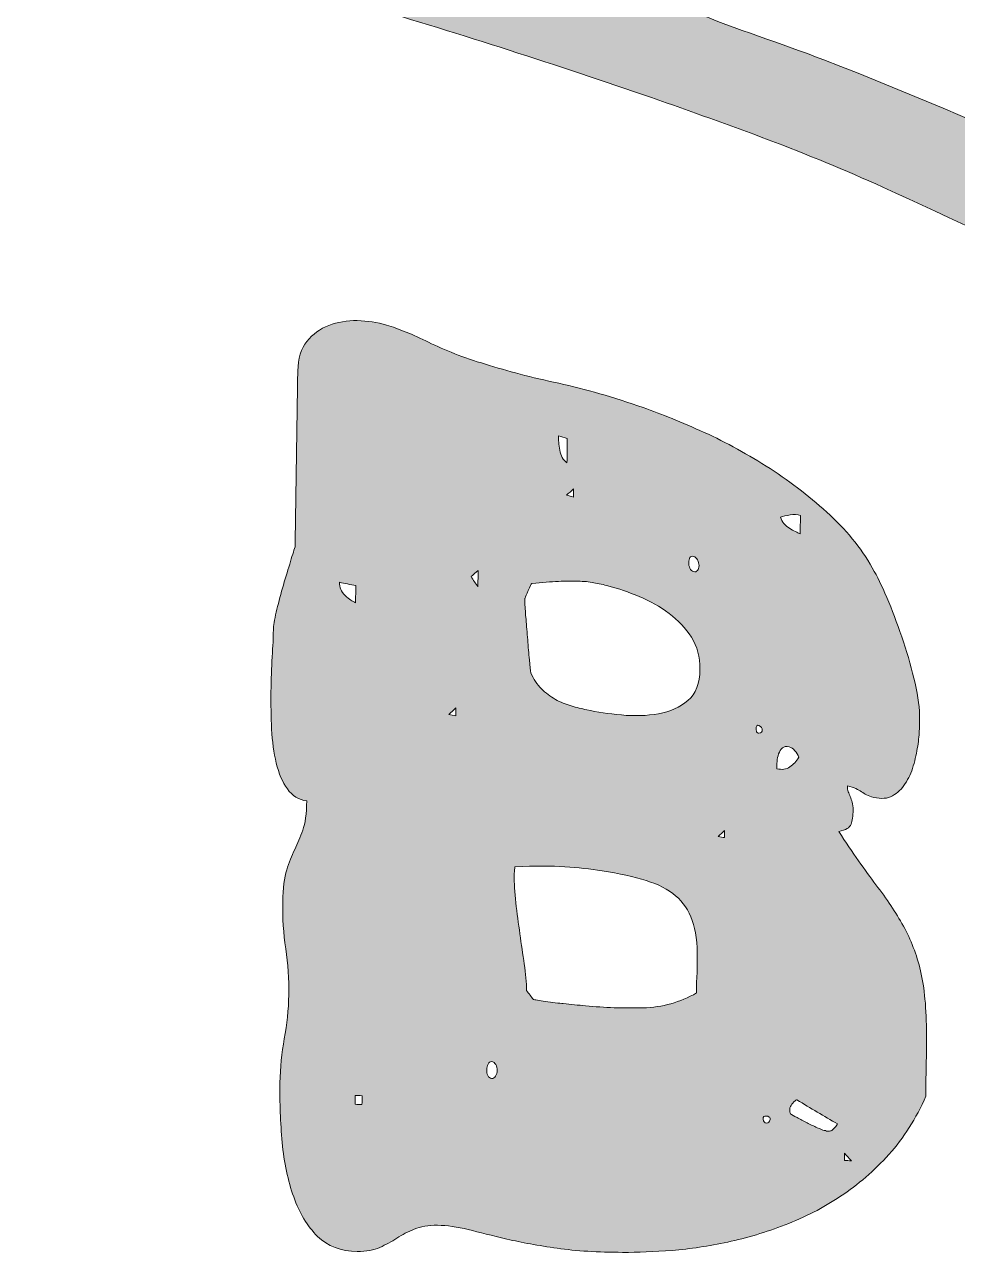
# Model space of a CAD drawing. Header units: inches. Extents: x 148 to 931, y -899 to -182.
# Drawn here: x 651.8 to 740.4, y -483.6 to -367.1 of the extents above; entities that cross this region are included whole.
import ezdxf

# ---------------------------------------------------------------- set-up
doc = ezdxf.new("R2010")
doc.units = ezdxf.units.IN
doc.header["$MEASUREMENT"] = 0
doc.layers.add('Layer 1', color=7, linetype='Continuous')

# ---------------------------------------------------------------- blocks, each defined once
blk = doc.blocks.new('block 5')
at = {"layer": 'Layer 1', "true_color": 0xffc000}
h = blk.add_hatch(color=40, dxfattribs=at)
h.dxf.hatch_style = 2
edge = h.paths.add_edge_path()
edge.add_spline(control_points=[(691.05, -481.05), (690.17, -481.04), (689.43, -481.16), (688.84, -481.41), (688.25, -481.65), (687.7, -481.94), (687.19, -482.27), (686.68, -482.6), (686.14, -482.9), (685.57, -483.15), (685, -483.41), (684.28, -483.54), (683.43, -483.53), (681.88, -483.53), (680.62, -483.05), (679.65, -482.1), (678.69, -481.14), (677.93, -479.9), (677.39, -478.36), (676.84, -476.82), (676.48, -475.1), (676.3, -473.2), (676.13, -471.29), (676.05, -469.4), (676.08, -467.52), (676.11, -466.09), (676.25, -464.7), (676.5, -463.35), (676.76, -461.99), (676.9, -460.61), (676.92, -459.18), (676.94, -457.71), (676.85, -456.26), (676.63, -454.81), (676.42, -453.36), (676.32, -451.88), (676.35, -450.37), (676.37, -449.06), (676.49, -448.05), (676.73, -447.34), (676.96, -446.63), (677.21, -445.99), (677.49, -445.41), (677.77, -444.83), (678.02, -444.22), (678.25, -443.57), (678.48, -442.93), (678.61, -442), (678.63, -440.79), (677.87, -440.69), (677.26, -440.31), (676.79, -439.65), (676.33, -439), (675.98, -438.18), (675.74, -437.21), (675.51, -436.23), (675.36, -435.15), (675.3, -433.97), (675.24, -432.79), (675.22, -431.61), (675.23, -430.44), (675.25, -429.27), (675.29, -428.17), (675.35, -427.13), (675.42, -426.1), (675.45, -425.25), (675.46, -424.59), (675.47, -424.18), (675.56, -423.61), (675.73, -422.88), (675.9, -422.16), (676.1, -421.39), (676.33, -420.6), (676.56, -419.8), (676.79, -419.05), (677.01, -418.33), (677.22, -417.61), (677.39, -417.07), (677.53, -416.68), (677.61, -411.12), (677.7, -405.56), (677.78, -399.99), (677.8, -398.81), (678.09, -397.87), (678.65, -397.19), (679.21, -396.5), (679.9, -395.99), (680.73, -395.67), (681.55, -395.35), (682.45, -395.2), (683.42, -395.22), (684.4, -395.24), (685.32, -395.38), (686.2, -395.64), (687.35, -395.98), (688.69, -396.52), (690.2, -397.27), (691.7, -398.02), (693.5, -398.71), (695.59, -399.36), (697.67, -400.01), (699.99, -400.61), (702.54, -401.16), (705.08, -401.72), (707.76, -402.49), (710.57, -403.47), (712.3, -404.08), (714.22, -404.86), (716.35, -405.82), (718.47, -406.78), (720.55, -407.94), (722.61, -409.26), (724.66, -410.59), (726.56, -412.07), (728.31, -413.69), (730.07, -415.31), (731.46, -417.09), (732.5, -419.03), (732.93, -419.77), (733.38, -420.73), (733.87, -421.92), (734.36, -423.11), (734.82, -424.37), (735.27, -425.7), (735.71, -427.04), (736.08, -428.34), (736.37, -429.63), (736.66, -430.91), (736.8, -432.04), (736.8, -433.03), (736.8, -433.19), (736.79, -433.5), (736.78, -433.97), (736.76, -434.44), (736.71, -434.99), (736.62, -435.59), (736.52, -436.2), (736.39, -436.83), (736.2, -437.46), (736.01, -438.1), (735.76, -438.66), (735.43, -439.15), (735.11, -439.65), (734.71, -440.03), (734.23, -440.3), (733.75, -440.57), (733.15, -440.62), (732.44, -440.45), (732.16, -440.38), (731.94, -440.3), (731.77, -440.21), (731.6, -440.12), (731.44, -440.03), (731.28, -439.92), (731.13, -439.82), (730.95, -439.72), (730.75, -439.62), (730.55, -439.53), (730.28, -439.44), (729.94, -439.36), (729.94, -439.59), (729.97, -439.77), (730.03, -439.92), (730.09, -440.07), (730.15, -440.22), (730.21, -440.38), (730.27, -440.55), (730.34, -440.73), (730.4, -440.92), (730.46, -441.12), (730.49, -441.36), (730.49, -441.66), (730.48, -442.22), (730.42, -442.66), (730.3, -443), (730.17, -443.33), (729.78, -443.56), (729.13, -443.69), (730.45, -445.72), (731.63, -447.4), (732.65, -448.74), (733.68, -450.07), (734.54, -451.38), (735.26, -452.66), (735.97, -453.94), (736.51, -455.36), (736.89, -456.92), (737.26, -458.49), (737.45, -460.5), (737.45, -462.96), (737.45, -463.19), (737.45, -463.57), (737.45, -464.13), (737.45, -464.68), (737.44, -465.26), (737.42, -465.88), (737.41, -466.49), (737.4, -467.08), (737.4, -467.63), (737.4, -468.19), (737.4, -468.57), (737.4, -468.79), (736.46, -470.93), (735.29, -472.76), (733.89, -474.32), (732.48, -475.87), (730.95, -477.2), (729.29, -478.3), (727.63, -479.41), (725.88, -480.31), (724.04, -481.01), (722.21, -481.71), (720.39, -482.26), (718.58, -482.64), (716.78, -483.03), (715.02, -483.29), (713.31, -483.43), (711.6, -483.56), (710.04, -483.63), (708.61, -483.62), (706.27, -483.61), (704.2, -483.49), (702.41, -483.23), (700.61, -482.98), (699.01, -482.69), (697.63, -482.36), (696.24, -482.02), (695.02, -481.72), (693.96, -481.46), (692.91, -481.2), (691.94, -481.06), (691.05, -481.05)], knot_values=[0, 0, 0, 0, 1, 1, 1, 2, 2, 2, 3, 3, 3, 4, 4, 4, 5, 5, 5, 6, 6, 6, 7, 7, 7, 8, 8, 8, 9, 9, 9, 10, 10, 10, 11, 11, 11, 12, 12, 12, 13, 13, 13, 14, 14, 14, 15, 15, 15, 16, 16, 16, 17, 17, 17, 18, 18, 18, 19, 19, 19, 20, 20, 20, 21, 21, 21, 22, 22, 22, 23, 23, 23, 24, 24, 24, 25, 25, 25, 26, 26, 26, 27, 27, 27, 28, 28, 28, 29, 29, 29, 30, 30, 30, 31, 31, 31, 32, 32, 32, 33, 33, 33, 34, 34, 34, 35, 35, 35, 36, 36, 36, 37, 37, 37, 38, 38, 38, 39, 39, 39, 40, 40, 40, 41, 41, 41, 42, 42, 42, 43, 43, 43, 44, 44, 44, 45, 45, 45, 46, 46, 46, 47, 47, 47, 48, 48, 48, 49, 49, 49, 50, 50, 50, 51, 51, 51, 52, 52, 52, 53, 53, 53, 54, 54, 54, 55, 55, 55, 56, 56, 56, 57, 57, 57, 58, 58, 58, 59, 59, 59, 60, 60, 60, 61, 61, 61, 62, 62, 62, 63, 63, 63, 64, 64, 64, 65, 65, 65, 66, 66, 66, 67, 67, 67, 68, 68, 68, 69, 69, 69, 70, 70, 70, 71, 71, 71, 72, 72, 72, 73, 73, 73, 74, 74, 74, 75, 75, 75, 76, 76, 76, 77, 77, 77, 77], degree=3, periodic=1)
edge = h.paths.add_edge_path()
edge.add_spline(control_points=[(681.73, -420.04), (681.72, -420.52), (681.91, -420.94), (682.28, -421.3), (682.65, -421.66), (682.98, -421.88), (683.26, -421.98), (683.27, -421.44), (683.28, -420.9), (683.28, -420.36), (682.77, -420.25), (682.25, -420.15), (681.73, -420.04)], knot_values=[0, 0, 0, 0, 1, 1, 1, 2, 2, 2, 3, 3, 3, 4, 4, 4, 4], degree=3, periodic=1)
edge = h.paths.add_edge_path()
edge.add_spline(control_points=[(683.21, -469.57), (683.43, -469.58), (683.65, -469.59), (683.87, -469.6), (683.88, -469.32), (683.88, -469.04), (683.88, -468.76), (683.66, -468.75), (683.44, -468.74), (683.22, -468.73), (683.22, -469.01), (683.21, -469.29), (683.21, -469.57)], knot_values=[0, 0, 0, 0, 1, 1, 1, 2, 2, 2, 3, 3, 3, 4, 4, 4, 4], degree=3, periodic=1)
edge = h.paths.add_edge_path()
edge.add_spline(control_points=[(692.78, -431.95), (692.56, -432.16), (692.34, -432.37), (692.12, -432.58), (692.34, -432.62), (692.55, -432.66), (692.77, -432.7), (692.78, -432.45), (692.78, -432.2), (692.78, -431.95)], knot_values=[0, 0, 0, 0, 1, 1, 1, 2, 2, 2, 3, 3, 3, 3], degree=3, periodic=1)
edge = h.paths.add_edge_path()
edge.add_spline(control_points=[(694.87, -420.47), (694.88, -419.96), (694.89, -419.44), (694.9, -418.92), (694.67, -419.11), (694.45, -419.31), (694.23, -419.51), (694.44, -419.83), (694.66, -420.15), (694.87, -420.47)], knot_values=[0, 0, 0, 0, 1, 1, 1, 2, 2, 2, 3, 3, 3, 3], degree=3, periodic=1)
edge = h.paths.add_edge_path()
edge.add_spline(control_points=[(696.19, -465.52), (696.04, -465.51), (695.92, -465.59), (695.84, -465.75), (695.75, -465.92), (695.71, -466.1), (695.71, -466.29), (695.71, -466.48), (695.74, -466.67), (695.82, -466.84), (695.9, -467.02), (696.01, -467.11), (696.17, -467.12), (696.33, -467.13), (696.46, -467.06), (696.55, -466.89), (696.65, -466.73), (696.7, -466.55), (696.7, -466.36), (696.71, -466.17), (696.66, -465.98), (696.57, -465.8), (696.48, -465.63), (696.35, -465.53), (696.19, -465.52)], knot_values=[0, 0, 0, 0, 1, 1, 1, 2, 2, 2, 3, 3, 3, 4, 4, 4, 5, 5, 5, 6, 6, 6, 7, 7, 7, 8, 8, 8, 8], degree=3, periodic=1)
edge = h.paths.add_edge_path()
edge.add_spline(control_points=[(700.15, -459.64), (700.18, -459.64), (700.3, -459.66), (700.52, -459.7), (700.74, -459.74), (701, -459.78), (701.3, -459.83), (701.6, -459.88), (701.91, -459.92), (702.22, -459.95), (702.54, -459.98), (702.79, -460), (702.98, -460.02), (703.68, -460.09), (704.39, -460.16), (705.1, -460.23), (706.89, -460.4), (708.7, -460.46), (710.54, -460.42), (712.38, -460.37), (714.08, -459.89), (715.62, -459.01), (715.62, -458.91), (715.63, -458.69), (715.63, -458.38), (715.63, -458.06), (715.64, -457.73), (715.66, -457.4), (715.68, -457.07), (715.69, -456.74), (715.69, -456.42), (715.7, -456.1), (715.7, -455.89), (715.7, -455.79), (715.71, -454.3), (715.55, -453.09), (715.22, -452.13), (714.88, -451.18), (714.36, -450.4), (713.64, -449.79), (712.93, -449.18), (711.99, -448.7), (710.84, -448.34), (709.68, -447.98), (708.29, -447.67), (706.66, -447.42), (705.53, -447.25), (704.36, -447.12), (703.14, -447.03), (701.91, -446.94), (700.33, -446.94), (698.38, -447.05), (698.38, -447.12), (698.37, -447.24), (698.35, -447.41), (698.33, -447.58), (698.32, -447.7), (698.32, -447.78), (698.31, -448.58), (698.36, -449.47), (698.47, -450.45), (698.59, -451.43), (698.72, -452.42), (698.86, -453.4), (699, -454.39), (699.14, -455.34), (699.27, -456.26), (699.4, -457.18), (699.48, -458.02), (699.5, -458.78), (699.71, -459.07), (699.93, -459.35), (700.15, -459.64)], knot_values=[0, 0, 0, 0, 1, 1, 1, 2, 2, 2, 3, 3, 3, 4, 4, 4, 5, 5, 5, 6, 6, 6, 7, 7, 7, 8, 8, 8, 9, 9, 9, 10, 10, 10, 11, 11, 11, 12, 12, 12, 13, 13, 13, 14, 14, 14, 15, 15, 15, 16, 16, 16, 17, 17, 17, 18, 18, 18, 19, 19, 19, 20, 20, 20, 21, 21, 21, 22, 22, 22, 23, 23, 23, 24, 24, 24, 24], degree=3, periodic=1)
edge = h.paths.add_edge_path()
edge.add_spline(control_points=[(699.32, -421.87), (699.32, -421.94), (699.32, -422.03), (699.32, -422.12), (699.31, -422.22), (699.33, -422.29), (699.36, -422.33), (699.36, -422.56), (699.38, -422.97), (699.44, -423.57), (699.49, -424.18), (699.55, -424.81), (699.6, -425.49), (699.65, -426.16), (699.71, -426.8), (699.76, -427.4), (699.82, -428), (699.86, -428.42), (699.89, -428.65), (700.16, -429.24), (700.5, -429.74), (700.9, -430.14), (701.3, -430.55), (701.75, -430.88), (702.23, -431.15), (702.71, -431.42), (703.21, -431.63), (703.72, -431.77), (704.24, -431.92), (704.73, -432.04), (705.2, -432.14), (706.16, -432.35), (707.27, -432.51), (708.5, -432.63), (709.73, -432.75), (710.9, -432.71), (712.01, -432.51), (713.12, -432.31), (714.05, -431.9), (714.81, -431.26), (715.56, -430.62), (715.94, -429.64), (715.95, -428.29), (715.96, -427.13), (715.69, -426.12), (715.14, -425.26), (714.59, -424.4), (713.88, -423.65), (713.02, -423), (712.16, -422.36), (711.21, -421.82), (710.19, -421.4), (709.17, -420.98), (708.21, -420.64), (707.3, -420.4), (706.81, -420.27), (706.33, -420.16), (705.88, -420.08), (705.43, -420), (704.93, -419.95), (704.38, -419.94), (703.84, -419.93), (703.21, -419.94), (702.51, -419.96), (701.81, -419.99), (700.97, -420.05), (700, -420.15), (699.93, -420.22), (699.82, -420.43), (699.66, -420.81), (699.5, -421.19), (699.4, -421.43), (699.37, -421.54), (699.34, -421.53), (699.32, -421.56), (699.32, -421.64), (699.32, -421.72), (699.32, -421.79), (699.32, -421.87)], knot_values=[0, 0, 0, 0, 1, 1, 1, 2, 2, 2, 3, 3, 3, 4, 4, 4, 5, 5, 5, 6, 6, 6, 7, 7, 7, 8, 8, 8, 9, 9, 9, 10, 10, 10, 11, 11, 11, 12, 12, 12, 13, 13, 13, 14, 14, 14, 15, 15, 15, 16, 16, 16, 17, 17, 17, 18, 18, 18, 19, 19, 19, 20, 20, 20, 21, 21, 21, 22, 22, 22, 23, 23, 23, 24, 24, 24, 25, 25, 25, 26, 26, 26, 26], degree=3, periodic=1)
edge = h.paths.add_edge_path()
edge.add_spline(control_points=[(702.52, -406.14), (702.51, -406.52), (702.56, -406.97), (702.64, -407.51), (702.73, -408.04), (702.96, -408.44), (703.33, -408.7), (703.34, -407.93), (703.35, -407.17), (703.36, -406.4), (703.08, -406.32), (702.8, -406.23), (702.52, -406.14)], knot_values=[0, 0, 0, 0, 1, 1, 1, 2, 2, 2, 3, 3, 3, 4, 4, 4, 4], degree=3, periodic=1)
edge = h.paths.add_edge_path()
edge.add_spline(control_points=[(703.29, -411.77), (703.51, -411.84), (703.73, -411.9), (703.94, -411.96), (703.95, -411.7), (703.95, -411.44), (703.95, -411.18), (703.73, -411.38), (703.51, -411.58), (703.29, -411.77)], knot_values=[0, 0, 0, 0, 1, 1, 1, 2, 2, 2, 3, 3, 3, 3], degree=3, periodic=1)
edge = h.paths.add_edge_path()
edge.add_spline(control_points=[(715.35, -417.59), (715.2, -417.55), (715.08, -417.58), (715, -417.7), (714.93, -417.82), (714.89, -417.98), (714.88, -418.17), (714.88, -418.37), (714.92, -418.55), (714.99, -418.71), (715.07, -418.88), (715.19, -418.98), (715.34, -419.03), (715.5, -419.07), (715.62, -419.04), (715.71, -418.93), (715.81, -418.81), (715.86, -418.66), (715.86, -418.46), (715.86, -418.27), (715.82, -418.09), (715.72, -417.92), (715.63, -417.75), (715.51, -417.64), (715.35, -417.59)], knot_values=[0, 0, 0, 0, 1, 1, 1, 2, 2, 2, 3, 3, 3, 4, 4, 4, 5, 5, 5, 6, 6, 6, 7, 7, 7, 8, 8, 8, 8], degree=3, periodic=1)
edge = h.paths.add_edge_path()
edge.add_spline(control_points=[(717.68, -444.16), (717.88, -444.2), (718.09, -444.24), (718.29, -444.27), (718.29, -444.05), (718.29, -443.82), (718.29, -443.59), (718.09, -443.78), (717.89, -443.97), (717.68, -444.16)], knot_values=[0, 0, 0, 0, 1, 1, 1, 2, 2, 2, 3, 3, 3, 3], degree=3, periodic=1)
edge = h.paths.add_edge_path()
edge.add_spline(control_points=[(721.55, -433.63), (721.46, -433.57), (721.39, -433.58), (721.34, -433.65), (721.29, -433.73), (721.27, -433.82), (721.27, -433.92), (721.27, -434.02), (721.29, -434.12), (721.33, -434.22), (721.38, -434.32), (721.45, -434.36), (721.54, -434.35), (721.76, -434.33), (721.87, -434.24), (721.87, -434.07), (721.87, -433.9), (721.77, -433.75), (721.55, -433.63)], knot_values=[0, 0, 0, 0, 1, 1, 1, 2, 2, 2, 3, 3, 3, 4, 4, 4, 5, 5, 5, 6, 6, 6, 6], degree=3, periodic=1)
edge = h.paths.add_edge_path()
edge.add_spline(control_points=[(722.6, -471.02), (722.63, -470.92), (722.61, -470.84), (722.53, -470.78), (722.45, -470.72), (722.36, -470.69), (722.27, -470.69), (722.02, -470.67), (721.91, -470.76), (721.94, -470.97), (721.96, -471.21), (722.08, -471.34), (722.26, -471.35), (722.45, -471.37), (722.56, -471.25), (722.6, -471.02)], knot_values=[0, 0, 0, 0, 1, 1, 1, 2, 2, 2, 3, 3, 3, 4, 4, 4, 5, 5, 5, 5], degree=3, periodic=1)
edge = h.paths.add_edge_path()
edge.add_spline(control_points=[(724.42, -435.66), (724.14, -435.6), (723.93, -435.63), (723.77, -435.76), (723.61, -435.89), (723.5, -436.08), (723.42, -436.32), (723.34, -436.55), (723.29, -436.8), (723.27, -437.05), (723.25, -437.3), (723.25, -437.53), (723.25, -437.74), (723.74, -437.85), (724.15, -437.79), (724.48, -437.56), (724.81, -437.33), (725.1, -437.03), (725.35, -436.65), (725.26, -436.43), (725.12, -436.22), (724.96, -436.02), (724.79, -435.83), (724.61, -435.71), (724.42, -435.66)], knot_values=[0, 0, 0, 0, 1, 1, 1, 2, 2, 2, 3, 3, 3, 4, 4, 4, 5, 5, 5, 6, 6, 6, 7, 7, 7, 8, 8, 8, 8], degree=3, periodic=1)
edge = h.paths.add_edge_path()
edge.add_spline(control_points=[(725.48, -413.71), (725.21, -413.61), (724.88, -413.59), (724.51, -413.65), (724.14, -413.7), (723.84, -413.77), (723.59, -413.86), (723.74, -414.32), (724.02, -414.67), (724.44, -414.92), (724.85, -415.17), (725.2, -415.34), (725.47, -415.44), (725.47, -414.86), (725.48, -414.29), (725.48, -413.71)], knot_values=[0, 0, 0, 0, 1, 1, 1, 2, 2, 2, 3, 3, 3, 4, 4, 4, 5, 5, 5, 5], degree=3, periodic=1)
edge = h.paths.add_edge_path()
edge.add_spline(control_points=[(725.16, -469.16), (725.13, -469.12), (725.03, -469.18), (724.87, -469.34), (724.71, -469.5), (724.6, -469.64), (724.54, -469.77), (724.51, -469.8), (724.49, -469.85), (724.49, -469.92), (724.49, -469.99), (724.49, -470.06), (724.49, -470.12), (724.49, -470.16), (724.49, -470.22), (724.49, -470.3), (724.49, -470.39), (724.5, -470.45), (724.53, -470.48), (724.66, -470.56), (724.87, -470.68), (725.17, -470.83), (725.47, -470.98), (725.78, -471.15), (726.11, -471.32), (726.44, -471.5), (726.76, -471.65), (727.08, -471.79), (727.39, -471.93), (727.61, -472.01), (727.73, -472.06), (727.78, -472.06), (727.83, -472.06), (727.88, -472.06), (727.91, -472.1), (727.97, -472.12), (728.06, -472.13), (728.13, -472.13), (728.19, -472.13), (728.25, -472.11), (728.32, -472.1), (728.36, -472.1), (728.4, -472.1), (728.46, -472.07), (728.57, -471.97), (728.73, -471.8), (728.88, -471.62), (728.98, -471.51), (729.01, -471.44), (727.73, -470.69), (726.44, -469.93), (725.16, -469.16)], knot_values=[0, 0, 0, 0, 1, 1, 1, 2, 2, 2, 3, 3, 3, 4, 4, 4, 5, 5, 5, 6, 6, 6, 7, 7, 7, 8, 8, 8, 9, 9, 9, 10, 10, 10, 11, 11, 11, 12, 12, 12, 13, 13, 13, 14, 14, 14, 15, 15, 15, 16, 16, 16, 17, 17, 17, 17], degree=3, periodic=1)
edge = h.paths.add_edge_path()
edge.add_spline(control_points=[(729.66, -474.9), (729.88, -474.91), (730.1, -474.92), (730.32, -474.93), (730.1, -474.69), (729.88, -474.45), (729.66, -474.21), (729.66, -474.44), (729.66, -474.67), (729.66, -474.9)], knot_values=[0, 0, 0, 0, 1, 1, 1, 2, 2, 2, 3, 3, 3, 3], degree=3, periodic=1)
at = {"layer": 'Layer 1', "lineweight": 0}
for points, knots in [([(691.05, -481.05), (690.17, -481.04), (689.43, -481.16), (688.84, -481.41), (688.25, -481.65), (687.7, -481.94), (687.19, -482.27), (686.68, -482.6), (686.14, -482.9), (685.57, -483.15), (685, -483.41), (684.28, -483.54), (683.43, -483.53), (681.88, -483.53), (680.62, -483.05), (679.65, -482.1), (678.69, -481.14), (677.93, -479.9), (677.39, -478.36), (676.84, -476.82), (676.48, -475.1), (676.3, -473.2), (676.13, -471.29), (676.05, -469.4), (676.08, -467.52), (676.11, -466.09), (676.25, -464.7), (676.5, -463.35), (676.76, -461.99), (676.9, -460.61), (676.92, -459.18), (676.94, -457.71), (676.85, -456.26), (676.63, -454.81), (676.42, -453.36), (676.32, -451.88), (676.35, -450.37), (676.37, -449.06), (676.49, -448.05), (676.73, -447.34), (676.96, -446.63), (677.21, -445.99), (677.49, -445.41), (677.77, -444.83), (678.02, -444.22), (678.25, -443.57), (678.48, -442.93), (678.61, -442), (678.63, -440.79), (677.87, -440.69), (677.26, -440.31), (676.79, -439.65), (676.33, -439), (675.98, -438.18), (675.74, -437.21), (675.51, -436.23), (675.36, -435.15), (675.3, -433.97), (675.24, -432.79), (675.22, -431.61), (675.23, -430.44), (675.25, -429.27), (675.29, -428.17), (675.35, -427.13), (675.42, -426.1), (675.45, -425.25), (675.46, -424.59), (675.47, -424.18), (675.56, -423.61), (675.73, -422.88), (675.9, -422.16), (676.1, -421.39), (676.33, -420.6), (676.56, -419.8), (676.79, -419.05), (677.01, -418.33), (677.22, -417.61), (677.39, -417.07), (677.53, -416.68), (677.61, -411.12), (677.7, -405.56), (677.78, -399.99), (677.8, -398.81), (678.09, -397.87), (678.65, -397.19), (679.21, -396.5), (679.9, -395.99), (680.73, -395.67), (681.55, -395.35), (682.45, -395.2), (683.42, -395.22), (684.4, -395.24), (685.32, -395.38), (686.2, -395.64), (687.35, -395.98), (688.69, -396.52), (690.2, -397.27), (691.7, -398.02), (693.5, -398.71), (695.59, -399.36), (697.67, -400.01), (699.99, -400.61), (702.54, -401.16), (705.08, -401.72), (707.76, -402.49), (710.57, -403.47), (712.3, -404.08), (714.22, -404.86), (716.35, -405.82), (718.47, -406.78), (720.55, -407.94), (722.61, -409.26), (724.66, -410.59), (726.56, -412.07), (728.31, -413.69), (730.07, -415.31), (731.46, -417.09), (732.5, -419.03), (732.93, -419.77), (733.38, -420.73), (733.87, -421.92), (734.36, -423.11), (734.82, -424.37), (735.27, -425.7), (735.71, -427.04), (736.08, -428.34), (736.37, -429.63), (736.66, -430.91), (736.8, -432.04), (736.8, -433.03), (736.8, -433.19), (736.79, -433.5), (736.78, -433.97), (736.76, -434.44), (736.71, -434.99), (736.62, -435.59), (736.52, -436.2), (736.39, -436.83), (736.2, -437.46), (736.01, -438.1), (735.76, -438.66), (735.43, -439.15), (735.11, -439.65), (734.71, -440.03), (734.23, -440.3), (733.75, -440.57), (733.15, -440.62), (732.44, -440.45), (732.16, -440.38), (731.94, -440.3), (731.77, -440.21), (731.6, -440.12), (731.44, -440.03), (731.28, -439.92), (731.13, -439.82), (730.95, -439.72), (730.75, -439.62), (730.55, -439.53), (730.28, -439.44), (729.94, -439.36), (729.94, -439.59), (729.97, -439.77), (730.03, -439.92), (730.09, -440.07), (730.15, -440.22), (730.21, -440.38), (730.27, -440.55), (730.34, -440.73), (730.4, -440.92), (730.46, -441.12), (730.49, -441.36), (730.49, -441.66), (730.48, -442.22), (730.42, -442.66), (730.3, -443), (730.17, -443.33), (729.78, -443.56), (729.13, -443.69), (730.45, -445.72), (731.63, -447.4), (732.65, -448.74), (733.68, -450.07), (734.54, -451.38), (735.26, -452.66), (735.97, -453.94), (736.51, -455.36), (736.89, -456.92), (737.26, -458.49), (737.45, -460.5), (737.45, -462.96), (737.45, -463.19), (737.45, -463.57), (737.45, -464.13), (737.45, -464.68), (737.44, -465.26), (737.42, -465.88), (737.41, -466.49), (737.4, -467.08), (737.4, -467.63), (737.4, -468.19), (737.4, -468.57), (737.4, -468.79), (736.46, -470.93), (735.29, -472.76), (733.89, -474.32), (732.48, -475.87), (730.95, -477.2), (729.29, -478.3), (727.63, -479.41), (725.88, -480.31), (724.04, -481.01), (722.21, -481.71), (720.39, -482.26), (718.58, -482.64), (716.78, -483.03), (715.02, -483.29), (713.31, -483.43), (711.6, -483.56), (710.04, -483.63), (708.61, -483.62), (706.27, -483.61), (704.2, -483.49), (702.41, -483.23), (700.61, -482.98), (699.01, -482.69), (697.63, -482.36), (696.24, -482.02), (695.02, -481.72), (693.96, -481.46), (692.91, -481.2), (691.94, -481.06), (691.05, -481.05)], [0, 0, 0, 0, 1, 1, 1, 2, 2, 2, 3, 3, 3, 4, 4, 4, 5, 5, 5, 6, 6, 6, 7, 7, 7, 8, 8, 8, 9, 9, 9, 10, 10, 10, 11, 11, 11, 12, 12, 12, 13, 13, 13, 14, 14, 14, 15, 15, 15, 16, 16, 16, 17, 17, 17, 18, 18, 18, 19, 19, 19, 20, 20, 20, 21, 21, 21, 22, 22, 22, 23, 23, 23, 24, 24, 24, 25, 25, 25, 26, 26, 26, 27, 27, 27, 28, 28, 28, 29, 29, 29, 30, 30, 30, 31, 31, 31, 32, 32, 32, 33, 33, 33, 34, 34, 34, 35, 35, 35, 36, 36, 36, 37, 37, 37, 38, 38, 38, 39, 39, 39, 40, 40, 40, 41, 41, 41, 42, 42, 42, 43, 43, 43, 44, 44, 44, 45, 45, 45, 46, 46, 46, 47, 47, 47, 48, 48, 48, 49, 49, 49, 50, 50, 50, 51, 51, 51, 52, 52, 52, 53, 53, 53, 54, 54, 54, 55, 55, 55, 56, 56, 56, 57, 57, 57, 58, 58, 58, 59, 59, 59, 60, 60, 60, 61, 61, 61, 62, 62, 62, 63, 63, 63, 64, 64, 64, 65, 65, 65, 66, 66, 66, 67, 67, 67, 68, 68, 68, 69, 69, 69, 70, 70, 70, 71, 71, 71, 72, 72, 72, 73, 73, 73, 74, 74, 74, 75, 75, 75, 76, 76, 76, 77, 77, 77, 77]), ([(702.52, -406.14), (702.51, -406.52), (702.56, -406.97), (702.64, -407.51), (702.73, -408.04), (702.96, -408.44), (703.33, -408.7), (703.34, -407.93), (703.35, -407.17), (703.36, -406.4), (703.08, -406.32), (702.8, -406.23), (702.52, -406.14)], [0, 0, 0, 0, 1, 1, 1, 2, 2, 2, 3, 3, 3, 4, 4, 4, 4]), ([(703.29, -411.77), (703.51, -411.84), (703.73, -411.9), (703.94, -411.96), (703.95, -411.7), (703.95, -411.44), (703.95, -411.18), (703.73, -411.38), (703.51, -411.58), (703.29, -411.77)], [0, 0, 0, 0, 1, 1, 1, 2, 2, 2, 3, 3, 3, 3]), ([(725.48, -413.71), (725.21, -413.61), (724.88, -413.59), (724.51, -413.65), (724.14, -413.7), (723.84, -413.77), (723.59, -413.86), (723.74, -414.32), (724.02, -414.67), (724.44, -414.92), (724.85, -415.17), (725.2, -415.34), (725.47, -415.44), (725.47, -414.86), (725.48, -414.29), (725.48, -413.71)], [0, 0, 0, 0, 1, 1, 1, 2, 2, 2, 3, 3, 3, 4, 4, 4, 5, 5, 5, 5]), ([(715.35, -417.59), (715.2, -417.55), (715.08, -417.58), (715, -417.7), (714.93, -417.82), (714.89, -417.98), (714.88, -418.17), (714.88, -418.37), (714.92, -418.55), (714.99, -418.71), (715.07, -418.88), (715.19, -418.98), (715.34, -419.03), (715.5, -419.07), (715.62, -419.04), (715.71, -418.93), (715.81, -418.81), (715.86, -418.66), (715.86, -418.46), (715.86, -418.27), (715.82, -418.09), (715.72, -417.92), (715.63, -417.75), (715.51, -417.64), (715.35, -417.59)], [0, 0, 0, 0, 1, 1, 1, 2, 2, 2, 3, 3, 3, 4, 4, 4, 5, 5, 5, 6, 6, 6, 7, 7, 7, 8, 8, 8, 8]), ([(694.87, -420.47), (694.88, -419.96), (694.89, -419.44), (694.9, -418.92), (694.67, -419.11), (694.45, -419.31), (694.23, -419.51), (694.44, -419.83), (694.66, -420.15), (694.87, -420.47)], [0, 0, 0, 0, 1, 1, 1, 2, 2, 2, 3, 3, 3, 3]), ([(681.73, -420.04), (681.72, -420.52), (681.91, -420.94), (682.28, -421.3), (682.65, -421.66), (682.98, -421.88), (683.26, -421.98), (683.27, -421.44), (683.28, -420.9), (683.28, -420.36), (682.77, -420.25), (682.25, -420.15), (681.73, -420.04)], [0, 0, 0, 0, 1, 1, 1, 2, 2, 2, 3, 3, 3, 4, 4, 4, 4]), ([(699.32, -421.87), (699.32, -421.94), (699.32, -422.03), (699.32, -422.12), (699.31, -422.22), (699.33, -422.29), (699.36, -422.33), (699.36, -422.56), (699.38, -422.97), (699.44, -423.57), (699.49, -424.18), (699.55, -424.81), (699.6, -425.49), (699.65, -426.16), (699.71, -426.8), (699.76, -427.4), (699.82, -428), (699.86, -428.42), (699.89, -428.65), (700.16, -429.24), (700.5, -429.74), (700.9, -430.14), (701.3, -430.55), (701.75, -430.88), (702.23, -431.15), (702.71, -431.42), (703.21, -431.63), (703.72, -431.77), (704.24, -431.92), (704.73, -432.04), (705.2, -432.14), (706.16, -432.35), (707.27, -432.51), (708.5, -432.63), (709.73, -432.75), (710.9, -432.71), (712.01, -432.51), (713.12, -432.31), (714.05, -431.9), (714.81, -431.26), (715.56, -430.62), (715.94, -429.64), (715.95, -428.29), (715.96, -427.13), (715.69, -426.12), (715.14, -425.26), (714.59, -424.4), (713.88, -423.65), (713.02, -423), (712.16, -422.36), (711.21, -421.82), (710.19, -421.4), (709.17, -420.98), (708.21, -420.64), (707.3, -420.4), (706.81, -420.27), (706.33, -420.16), (705.88, -420.08), (705.43, -420), (704.93, -419.95), (704.38, -419.94), (703.84, -419.93), (703.21, -419.94), (702.51, -419.96), (701.81, -419.99), (700.97, -420.05), (700, -420.15), (699.93, -420.22), (699.82, -420.43), (699.66, -420.81), (699.5, -421.19), (699.4, -421.43), (699.37, -421.54), (699.34, -421.53), (699.32, -421.56), (699.32, -421.64), (699.32, -421.72), (699.32, -421.79), (699.32, -421.87)], [0, 0, 0, 0, 1, 1, 1, 2, 2, 2, 3, 3, 3, 4, 4, 4, 5, 5, 5, 6, 6, 6, 7, 7, 7, 8, 8, 8, 9, 9, 9, 10, 10, 10, 11, 11, 11, 12, 12, 12, 13, 13, 13, 14, 14, 14, 15, 15, 15, 16, 16, 16, 17, 17, 17, 18, 18, 18, 19, 19, 19, 20, 20, 20, 21, 21, 21, 22, 22, 22, 23, 23, 23, 24, 24, 24, 25, 25, 25, 26, 26, 26, 26]), ([(692.78, -431.95), (692.56, -432.16), (692.34, -432.37), (692.12, -432.58), (692.34, -432.62), (692.55, -432.66), (692.77, -432.7), (692.78, -432.45), (692.78, -432.2), (692.78, -431.95)], [0, 0, 0, 0, 1, 1, 1, 2, 2, 2, 3, 3, 3, 3]), ([(721.55, -433.63), (721.46, -433.57), (721.39, -433.58), (721.34, -433.65), (721.29, -433.73), (721.27, -433.82), (721.27, -433.92), (721.27, -434.02), (721.29, -434.12), (721.33, -434.22), (721.38, -434.32), (721.45, -434.36), (721.54, -434.35), (721.76, -434.33), (721.87, -434.24), (721.87, -434.07), (721.87, -433.9), (721.77, -433.75), (721.55, -433.63)], [0, 0, 0, 0, 1, 1, 1, 2, 2, 2, 3, 3, 3, 4, 4, 4, 5, 5, 5, 6, 6, 6, 6]), ([(724.42, -435.66), (724.14, -435.6), (723.93, -435.63), (723.77, -435.76), (723.61, -435.89), (723.5, -436.08), (723.42, -436.32), (723.34, -436.55), (723.29, -436.8), (723.27, -437.05), (723.25, -437.3), (723.25, -437.53), (723.25, -437.74), (723.74, -437.85), (724.15, -437.79), (724.48, -437.56), (724.81, -437.33), (725.1, -437.03), (725.35, -436.65), (725.26, -436.43), (725.12, -436.22), (724.96, -436.02), (724.79, -435.83), (724.61, -435.71), (724.42, -435.66)], [0, 0, 0, 0, 1, 1, 1, 2, 2, 2, 3, 3, 3, 4, 4, 4, 5, 5, 5, 6, 6, 6, 7, 7, 7, 8, 8, 8, 8]), ([(717.68, -444.16), (717.88, -444.2), (718.09, -444.24), (718.29, -444.27), (718.29, -444.05), (718.29, -443.82), (718.29, -443.59), (718.09, -443.78), (717.89, -443.97), (717.68, -444.16)], [0, 0, 0, 0, 1, 1, 1, 2, 2, 2, 3, 3, 3, 3]), ([(700.15, -459.64), (700.18, -459.64), (700.3, -459.66), (700.52, -459.7), (700.74, -459.74), (701, -459.78), (701.3, -459.83), (701.6, -459.88), (701.91, -459.92), (702.22, -459.95), (702.54, -459.98), (702.79, -460), (702.98, -460.02), (703.68, -460.09), (704.39, -460.16), (705.1, -460.23), (706.89, -460.4), (708.7, -460.46), (710.54, -460.42), (712.38, -460.37), (714.08, -459.89), (715.62, -459.01), (715.62, -458.91), (715.63, -458.69), (715.63, -458.38), (715.63, -458.06), (715.64, -457.73), (715.66, -457.4), (715.68, -457.07), (715.69, -456.74), (715.69, -456.42), (715.7, -456.1), (715.7, -455.89), (715.7, -455.79), (715.71, -454.3), (715.55, -453.09), (715.22, -452.13), (714.88, -451.18), (714.36, -450.4), (713.64, -449.79), (712.93, -449.18), (711.99, -448.7), (710.84, -448.34), (709.68, -447.98), (708.29, -447.67), (706.66, -447.42), (705.53, -447.25), (704.36, -447.12), (703.14, -447.03), (701.91, -446.94), (700.33, -446.94), (698.38, -447.05), (698.38, -447.12), (698.37, -447.24), (698.35, -447.41), (698.33, -447.58), (698.32, -447.7), (698.32, -447.78), (698.31, -448.58), (698.36, -449.47), (698.47, -450.45), (698.59, -451.43), (698.72, -452.42), (698.86, -453.4), (699, -454.39), (699.14, -455.34), (699.27, -456.26), (699.4, -457.18), (699.48, -458.02), (699.5, -458.78), (699.71, -459.07), (699.93, -459.35), (700.15, -459.64)], [0, 0, 0, 0, 1, 1, 1, 2, 2, 2, 3, 3, 3, 4, 4, 4, 5, 5, 5, 6, 6, 6, 7, 7, 7, 8, 8, 8, 9, 9, 9, 10, 10, 10, 11, 11, 11, 12, 12, 12, 13, 13, 13, 14, 14, 14, 15, 15, 15, 16, 16, 16, 17, 17, 17, 18, 18, 18, 19, 19, 19, 20, 20, 20, 21, 21, 21, 22, 22, 22, 23, 23, 23, 24, 24, 24, 24]), ([(696.19, -465.52), (696.04, -465.51), (695.92, -465.59), (695.84, -465.75), (695.75, -465.92), (695.71, -466.1), (695.71, -466.29), (695.71, -466.48), (695.74, -466.67), (695.82, -466.84), (695.9, -467.02), (696.01, -467.11), (696.17, -467.12), (696.33, -467.13), (696.46, -467.06), (696.55, -466.89), (696.65, -466.73), (696.7, -466.55), (696.7, -466.36), (696.71, -466.17), (696.66, -465.98), (696.57, -465.8), (696.48, -465.63), (696.35, -465.53), (696.19, -465.52)], [0, 0, 0, 0, 1, 1, 1, 2, 2, 2, 3, 3, 3, 4, 4, 4, 5, 5, 5, 6, 6, 6, 7, 7, 7, 8, 8, 8, 8]), ([(683.21, -469.57), (683.43, -469.58), (683.65, -469.59), (683.87, -469.6), (683.88, -469.32), (683.88, -469.04), (683.88, -468.76), (683.66, -468.75), (683.44, -468.74), (683.22, -468.73), (683.22, -469.01), (683.21, -469.29), (683.21, -469.57)], [0, 0, 0, 0, 1, 1, 1, 2, 2, 2, 3, 3, 3, 4, 4, 4, 4]), ([(725.16, -469.16), (725.13, -469.12), (725.03, -469.18), (724.87, -469.34), (724.71, -469.5), (724.6, -469.64), (724.54, -469.77), (724.51, -469.8), (724.49, -469.85), (724.49, -469.92), (724.49, -469.99), (724.49, -470.06), (724.49, -470.12), (724.49, -470.16), (724.49, -470.22), (724.49, -470.3), (724.49, -470.39), (724.5, -470.45), (724.53, -470.48), (724.66, -470.56), (724.87, -470.68), (725.17, -470.83), (725.47, -470.98), (725.78, -471.15), (726.11, -471.32), (726.44, -471.5), (726.76, -471.65), (727.08, -471.79), (727.39, -471.93), (727.61, -472.01), (727.73, -472.06), (727.78, -472.06), (727.83, -472.06), (727.88, -472.06), (727.91, -472.1), (727.97, -472.12), (728.06, -472.13), (728.13, -472.13), (728.19, -472.13), (728.25, -472.11), (728.32, -472.1), (728.36, -472.1), (728.4, -472.1), (728.46, -472.07), (728.57, -471.97), (728.73, -471.8), (728.88, -471.62), (728.98, -471.51), (729.01, -471.44), (727.73, -470.69), (726.44, -469.93), (725.16, -469.16)], [0, 0, 0, 0, 1, 1, 1, 2, 2, 2, 3, 3, 3, 4, 4, 4, 5, 5, 5, 6, 6, 6, 7, 7, 7, 8, 8, 8, 9, 9, 9, 10, 10, 10, 11, 11, 11, 12, 12, 12, 13, 13, 13, 14, 14, 14, 15, 15, 15, 16, 16, 16, 17, 17, 17, 17]), ([(722.6, -471.02), (722.63, -470.92), (722.61, -470.84), (722.53, -470.78), (722.45, -470.72), (722.36, -470.69), (722.27, -470.69), (722.02, -470.67), (721.91, -470.76), (721.94, -470.97), (721.96, -471.21), (722.08, -471.34), (722.26, -471.35), (722.45, -471.37), (722.56, -471.25), (722.6, -471.02)], [0, 0, 0, 0, 1, 1, 1, 2, 2, 2, 3, 3, 3, 4, 4, 4, 5, 5, 5, 5]), ([(729.66, -474.9), (729.88, -474.91), (730.1, -474.92), (730.32, -474.93), (730.1, -474.69), (729.88, -474.45), (729.66, -474.21), (729.66, -474.44), (729.66, -474.67), (729.66, -474.9)], [0, 0, 0, 0, 1, 1, 1, 2, 2, 2, 3, 3, 3, 3])]:
    blk.add_open_spline(points, degree=3, knots=knots, dxfattribs=at)
blk = doc.blocks.new('block 4')
at = {"layer": 'Layer 1'}
blk.add_blockref('block 5', (0, 0), dxfattribs=at)
blk = doc.blocks.new('block 8')
at = {"layer": 'Layer 1', "true_color": 0xce432c}
h = blk.add_hatch(color=22, dxfattribs=at)
h.dxf.hatch_style = 2
edge = h.paths.add_edge_path()
edge.add_spline(control_points=[(307.22, -403.49), (306.13, -400.4), (305.23, -397.85), (304.25, -395.05), (305.43, -394.3), (306.42, -393.55), (307.51, -393.01), (324.88, -384.4), (342.5, -376.49), (360.82, -369.99), (378.74, -363.62), (396.82, -357.8), (415.13, -352.76), (432.41, -347.99), (449.93, -344.29), (467.72, -341.87), (488.21, -339.07), (508.72, -336.66), (529.41, -336), (544.77, -335.51), (560.14, -335.32), (575.49, -336.11), (590.29, -336.86), (605, -338.5), (619.6, -341.11), (625.35, -342.14), (631.18, -342.71), (636.97, -343.53), (649.86, -345.35), (662.35, -348.92), (674.87, -352.28), (688.64, -355.97), (702.21, -360.32), (715.37, -365.9), (719.4, -367.61), (723.61, -368.88), (727.7, -370.47), (745.11, -377.21), (761.97, -385.15), (778.25, -394.3), (778.87, -394.66), (779.44, -395.12), (780.28, -395.69), (779.64, -398.32), (778.56, -400.72), (777.01, -403.19), (775.53, -402.56), (774.19, -402.04), (772.9, -401.42), (759.71, -395.12), (746.61, -388.61), (733.31, -382.55), (726.18, -379.31), (718.76, -376.64), (711.34, -374.06), (702.37, -370.95), (693.32, -368.07), (684.22, -365.34), (663.02, -358.98), (641.53, -353.84), (619.53, -351.07), (608.28, -349.65), (597.05, -348.04), (585.77, -347.06), (565.9, -345.32), (545.99, -344.37), (526.04, -345.96), (516.01, -346.77), (505.93, -346.98), (495.94, -348.04), (482.68, -349.45), (469.44, -351.03), (456.28, -353.43), (438.27, -356.72), (420.59, -361.27), (402.9, -365.84), (399.01, -366.84), (395.15, -367.99), (391.35, -369.26), (363.43, -378.62), (335.81, -388.73), (309.68, -402.48), (309.06, -402.81), (308.38, -403.02), (307.22, -403.49)], knot_values=[0, 0, 0, 0, 1, 1, 1, 2, 2, 2, 3, 3, 3, 4, 4, 4, 5, 5, 5, 6, 6, 6, 7, 7, 7, 8, 8, 8, 9, 9, 9, 10, 10, 10, 11, 11, 11, 12, 12, 12, 13, 13, 13, 14, 14, 14, 15, 15, 15, 16, 16, 16, 17, 17, 17, 18, 18, 18, 19, 19, 19, 20, 20, 20, 21, 21, 21, 22, 22, 22, 23, 23, 23, 24, 24, 24, 25, 25, 25, 26, 26, 26, 27, 27, 27, 28, 28, 28, 28], degree=3, periodic=1)
at = {"layer": 'Layer 1', "lineweight": 0}
blk.add_open_spline([(307.22, -403.49), (306.13, -400.4), (305.23, -397.85), (304.25, -395.05), (305.43, -394.3), (306.42, -393.55), (307.51, -393.01), (324.88, -384.4), (342.5, -376.49), (360.82, -369.99), (378.74, -363.62), (396.82, -357.8), (415.13, -352.76), (432.41, -347.99), (449.93, -344.29), (467.72, -341.87), (488.21, -339.07), (508.72, -336.66), (529.41, -336), (544.77, -335.51), (560.14, -335.32), (575.49, -336.11), (590.29, -336.86), (605, -338.5), (619.6, -341.11), (625.35, -342.14), (631.18, -342.71), (636.97, -343.53), (649.86, -345.35), (662.35, -348.92), (674.87, -352.28), (688.64, -355.97), (702.21, -360.32), (715.37, -365.9), (719.4, -367.61), (723.61, -368.88), (727.7, -370.47), (745.11, -377.21), (761.97, -385.15), (778.25, -394.3), (778.87, -394.66), (779.44, -395.12), (780.28, -395.69), (779.64, -398.32), (778.56, -400.72), (777.01, -403.19), (775.53, -402.56), (774.19, -402.04), (772.9, -401.42), (759.71, -395.12), (746.61, -388.61), (733.31, -382.55), (726.18, -379.31), (718.76, -376.64), (711.34, -374.06), (702.37, -370.95), (693.32, -368.07), (684.22, -365.34), (663.02, -358.98), (641.53, -353.84), (619.53, -351.07), (608.28, -349.65), (597.05, -348.04), (585.77, -347.06), (565.9, -345.32), (545.99, -344.37), (526.04, -345.96), (516.01, -346.77), (505.93, -346.98), (495.94, -348.04), (482.68, -349.45), (469.44, -351.03), (456.28, -353.43), (438.27, -356.72), (420.59, -361.27), (402.9, -365.84), (399.01, -366.84), (395.15, -367.99), (391.35, -369.26), (363.43, -378.62), (335.81, -388.73), (309.68, -402.48), (309.06, -402.81), (308.38, -403.02), (307.22, -403.49)], degree=3, knots=[0, 0, 0, 0, 1, 1, 1, 2, 2, 2, 3, 3, 3, 4, 4, 4, 5, 5, 5, 6, 6, 6, 7, 7, 7, 8, 8, 8, 9, 9, 9, 10, 10, 10, 11, 11, 11, 12, 12, 12, 13, 13, 13, 14, 14, 14, 15, 15, 15, 16, 16, 16, 17, 17, 17, 18, 18, 18, 19, 19, 19, 20, 20, 20, 21, 21, 21, 22, 22, 22, 23, 23, 23, 24, 24, 24, 25, 25, 25, 26, 26, 26, 27, 27, 27, 28, 28, 28, 28], dxfattribs=at)
blk = doc.blocks.new('block 2')
at = {"layer": 'Layer 1'}
for name in ['block 8', 'block 4']:
    blk.add_blockref(name, (0, 0), dxfattribs=at)

msp = doc.modelspace()

# ---------------------------------------------------------------- block references
at = {"layer": 'Layer 1'}
msp.add_blockref('block 2', (0, 0), dxfattribs=at)

doc.saveas('drawing.dxf')
